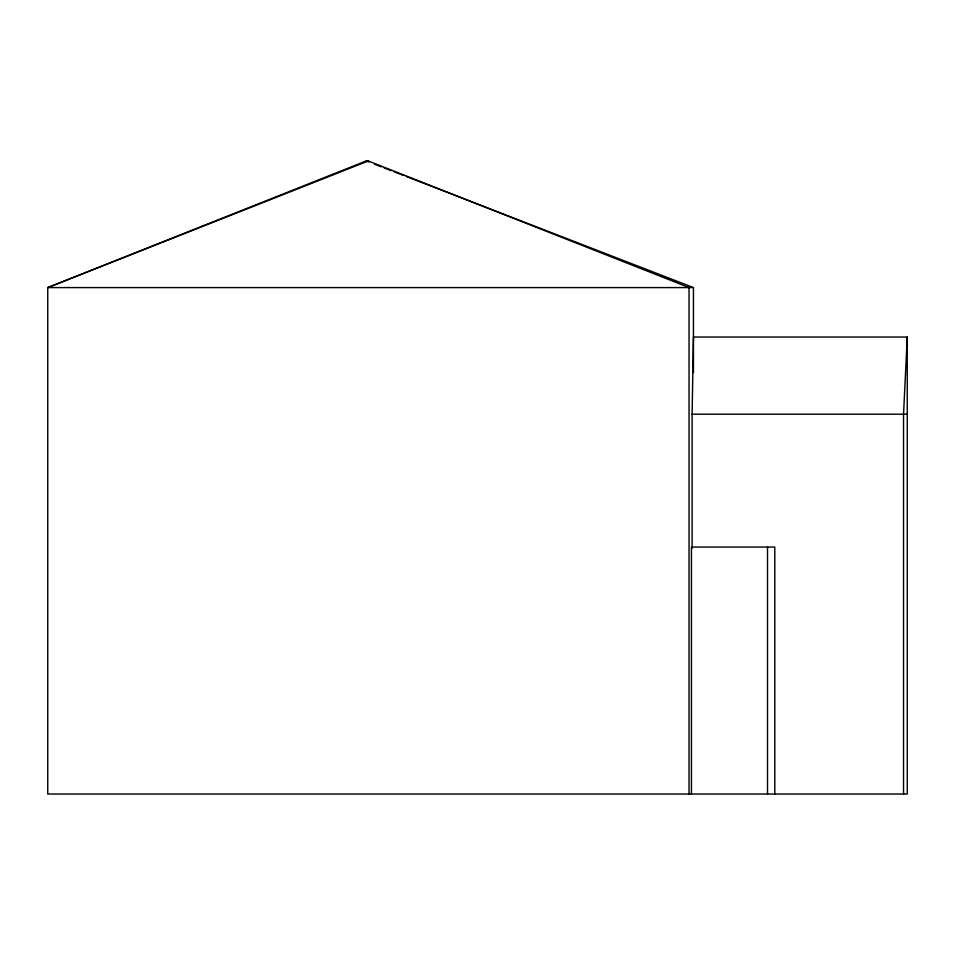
<?xml version="1.0" encoding="UTF-8"?>
<svg xmlns="http://www.w3.org/2000/svg" width="955" height="955" viewBox="0 0 955 955"><rect width="100%" height="100%" fill="white"/><g stroke="black" fill="none" stroke-linecap="round" stroke-linejoin="round"><path stroke-width="1.43" d="M692.1 548.254L692.1 414.195L693.449 337.043L907.25 337.043L907.25 794.023L47.75 794.023L47.75 287.586L366.159 160.977L368.296 160.977L689.044 287.586L689.044 794.023M907.25 337.043L903.549 414.195L903.549 794.023M368.296 160.977L47.75 287.586L693.449 287.586L693.449 372.653M692.1 414.195L907.25 414.195M366.159 160.977L368.928 162.04M374.479 164.188L381.415 166.874M384.185 167.949L391.12 170.635M393.89 171.697L403.607 175.457M406.376 176.532L693.449 287.586M774.803 794.023L774.803 547.06L691.444 547.06L691.444 794.023M767.51 547.06L767.51 794.023"/></g></svg>
